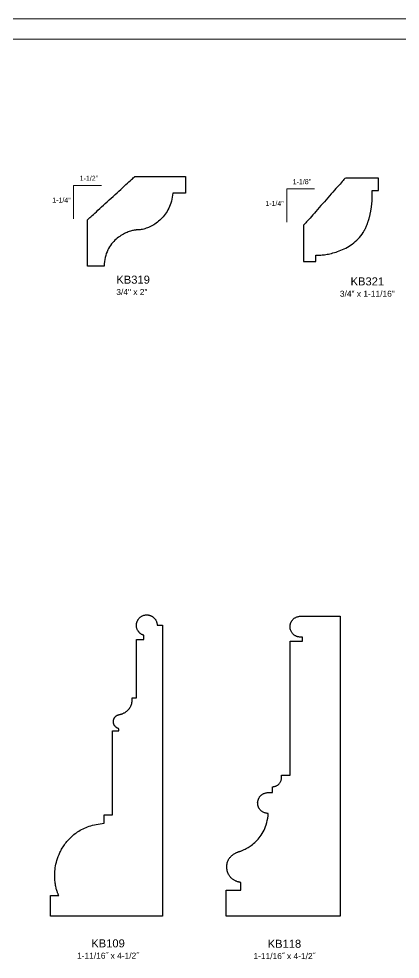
# Model space of a CAD drawing. Extents: x -7.6 to 42.7, y -9.8 to 27.2.
# Drawn here: x 11.98 to 17.7, y 13.13 to 27.23 of the extents above; entities that cross this region are included whole.
import ezdxf

# ---------------------------------------------------------------- set-up
doc = ezdxf.new("R2010")
doc.units = 0
doc.header["$MEASUREMENT"] = 0
doc.layers.add('DO NOT PLOT', color=2, linetype='Continuous', plot=False)

# ---------------------------------------------------------------- blocks, each defined once
blk = doc.blocks.new('KB319')
at = {"flags": 128}
blk.add_lwpolyline([(1.05, -0.03), (1.032, -0.043), (1.013, -0.056), (0.995, -0.068), (0.976, -0.079), (0.957, -0.089), (0.938, -0.098), (0.919, -0.106), (0.9, -0.114), (0.881, -0.12), (0.863, -0.126), (0.845, -0.131), (0.827, -0.136), (0.809, -0.139), (0.791, -0.142), (0.775, -0.144), (0.758, -0.145), (0.742, -0.145), (0.734, -0.145), (0.725, -0.146), (0.714, -0.148), (0.702, -0.15), (0.689, -0.152), (0.675, -0.155), (0.661, -0.159), (0.645, -0.164), (0.629, -0.169), (0.612, -0.175), (0.595, -0.182), (0.577, -0.19), (0.559, -0.198), (0.541, -0.208), (0.522, -0.218), (0.504, -0.229), (0.485, -0.241), (0.467, -0.255), (0.448, -0.269), (0.43, -0.284), (0.413, -0.3), (0.396, -0.317), (0.379, -0.336), (0.363, -0.355), (0.347, -0.376), (0.333, -0.398), (0.319, -0.421), (0.306, -0.445), (0.295, -0.471), (0.284, -0.498), (0.275, -0.526), (0.267, -0.556), (0.26, -0.587), (0.255, -0.619), (0.252, -0.653), (0.25, -0.688), (0.249, -0.688), (0.248, -0.688), (0.245, -0.688), (0.241, -0.688), (0.237, -0.688), (0.231, -0.688), (0.225, -0.688), (0.218, -0.688), (0.211, -0.688), (0.203, -0.688), (0.194, -0.688), (0.185, -0.688), (0.176, -0.688), (0.166, -0.688), (0.156, -0.688), (0.146, -0.688), (0.135, -0.688), (0.125, -0.688), (0.115, -0.688), (0.104, -0.688), (0.094, -0.688), (0.084, -0.688), (0.074, -0.688), (0.065, -0.688), (0.056, -0.688), (0.047, -0.688), (0.039, -0.688), (0.032, -0.688), (0.025, -0.688), (0.019, -0.688), (0.013, -0.688), (0.009, -0.688), (0.005, -0.688), (0.002, -0.688), (0.001, -0.688), (0, -0.688), (0, -0.686), (0, -0.682), (0, -0.674), (0, -0.664), (0, -0.652), (0, -0.637), (0, -0.619), (0, -0.6), (0, -0.58), (0, -0.557), (0, -0.533), (0, -0.508), (0, -0.482), (0, -0.455), (0, -0.427), (0, -0.398), (0, -0.37), (0, -0.341), (0, -0.312), (0, -0.283), (0, -0.255), (0, -0.227), (0, -0.2), (0, -0.174), (0, -0.149), (0, -0.125), (0, -0.102), (0, -0.081), (0, -0.062), (0, -0.045), (0, -0.03), (0, -0.018), (0, -0.007), (0, 0), (0, 0.005), (0, 0.006), (0.002, 0.008), (0.006, 0.012), (0.014, 0.019), (0.024, 0.029), (0.037, 0.04), (0.053, 0.054), (0.07, 0.071), (0.09, 0.088), (0.111, 0.108), (0.135, 0.129), (0.159, 0.152), (0.185, 0.175), (0.212, 0.2), (0.24, 0.225), (0.268, 0.251), (0.298, 0.278), (0.327, 0.305), (0.357, 0.332), (0.386, 0.359), (0.416, 0.386), (0.445, 0.413), (0.474, 0.439), (0.502, 0.464), (0.529, 0.489), (0.554, 0.512), (0.579, 0.535), (0.602, 0.556), (0.624, 0.576), (0.643, 0.593), (0.661, 0.61), (0.676, 0.624), (0.689, 0.635), (0.7, 0.645), (0.707, 0.652), (0.712, 0.656), (0.714, 0.658), (0.715, 0.658), (0.72, 0.658), (0.729, 0.658), (0.74, 0.658), (0.753, 0.658), (0.77, 0.658), (0.789, 0.658), (0.809, 0.658), (0.832, 0.658), (0.857, 0.658), (0.883, 0.658), (0.911, 0.658), (0.939, 0.658), (0.969, 0.658), (1, 0.658), (1.031, 0.658), (1.062, 0.658), (1.094, 0.658), (1.125, 0.658), (1.157, 0.658), (1.188, 0.658), (1.218, 0.658), (1.248, 0.658), (1.277, 0.658), (1.304, 0.658), (1.33, 0.658), (1.355, 0.658), (1.378, 0.658), (1.399, 0.658), (1.417, 0.658), (1.434, 0.658), (1.448, 0.658), (1.459, 0.658), (1.467, 0.658), (1.472, 0.658), (1.474, 0.658), (1.474, 0.657), (1.474, 0.656), (1.474, 0.653), (1.474, 0.649), (1.474, 0.645), (1.474, 0.639), (1.474, 0.633), (1.474, 0.626), (1.474, 0.619), (1.474, 0.611), (1.474, 0.602), (1.474, 0.593), (1.474, 0.584), (1.474, 0.574), (1.474, 0.564), (1.474, 0.553), (1.474, 0.543), (1.474, 0.533), (1.474, 0.522), (1.474, 0.512), (1.474, 0.502), (1.474, 0.492), (1.474, 0.482), (1.474, 0.473), (1.474, 0.463), (1.474, 0.455), (1.474, 0.447), (1.474, 0.439), (1.474, 0.432), (1.474, 0.426), (1.474, 0.421), (1.474, 0.416), (1.474, 0.413), (1.474, 0.41), (1.474, 0.408), (1.474, 0.408), (1.473, 0.408), (1.472, 0.408), (1.47, 0.408), (1.467, 0.408), (1.464, 0.408), (1.46, 0.408), (1.455, 0.408), (1.45, 0.408), (1.444, 0.408), (1.438, 0.408), (1.431, 0.408), (1.424, 0.408), (1.417, 0.408), (1.409, 0.408), (1.402, 0.408), (1.394, 0.408), (1.386, 0.408), (1.378, 0.408), (1.37, 0.408), (1.362, 0.408), (1.354, 0.408), (1.347, 0.408), (1.339, 0.408), (1.332, 0.408), (1.325, 0.408), (1.318, 0.408), (1.312, 0.408), (1.307, 0.408), (1.301, 0.408), (1.297, 0.408), (1.292, 0.408), (1.289, 0.408), (1.286, 0.408), (1.284, 0.408), (1.283, 0.408), (1.282, 0.408), (1.278, 0.376), (1.273, 0.345), (1.267, 0.315), (1.26, 0.286), (1.251, 0.258), (1.242, 0.231), (1.231, 0.205), (1.22, 0.18), (1.208, 0.157), (1.195, 0.134), (1.181, 0.112), (1.167, 0.091), (1.151, 0.071), (1.136, 0.052), (1.119, 0.034), (1.103, 0.016), (1.085, 0), (1.068, -0.015)], close=True, dxfattribs=at)
blk = doc.blocks.new('KB321')
at = {"flags": 128}
blk.add_lwpolyline([(0.627, 0.712), (0.626, 0.71), (0.621, 0.706), (0.615, 0.698), (0.606, 0.688), (0.594, 0.675), (0.581, 0.659), (0.565, 0.642), (0.548, 0.622), (0.529, 0.601), (0.509, 0.578), (0.487, 0.553), (0.465, 0.528), (0.441, 0.501), (0.416, 0.473), (0.391, 0.445), (0.366, 0.416), (0.34, 0.386), (0.314, 0.357), (0.287, 0.327), (0.262, 0.298), (0.236, 0.269), (0.211, 0.24), (0.186, 0.212), (0.163, 0.185), (0.14, 0.16), (0.118, 0.135), (0.098, 0.112), (0.079, 0.091), (0.062, 0.071), (0.046, 0.054), (0.033, 0.039), (0.022, 0.026), (0.012, 0.015), (0.006, 0.008), (0.001, 0.003), (0, 0.001), (0, 0), (0, -0.004), (0, -0.009), (0, -0.017), (0, -0.027), (0, -0.039), (0, -0.052), (0, -0.067), (0, -0.083), (0, -0.1), (0, -0.119), (0, -0.138), (0, -0.159), (0, -0.18), (0, -0.201), (0, -0.223), (0, -0.246), (0, -0.268), (0, -0.291), (0, -0.313), (0, -0.335), (0, -0.357), (0, -0.378), (0, -0.398), (0, -0.417), (0, -0.436), (0, -0.453), (0, -0.47), (0, -0.484), (0, -0.498), (0, -0.509), (0, -0.519), (0, -0.527), (0, -0.533), (0, -0.536), (0, -0.538), (0, -0.538), (0.002, -0.538), (0.004, -0.538), (0.006, -0.538), (0.01, -0.538), (0.014, -0.538), (0.019, -0.538), (0.024, -0.538), (0.029, -0.538), (0.035, -0.538), (0.042, -0.538), (0.049, -0.538), (0.056, -0.538), (0.063, -0.538), (0.071, -0.538), (0.078, -0.538), (0.086, -0.538), (0.094, -0.538), (0.102, -0.538), (0.109, -0.538), (0.117, -0.538), (0.124, -0.538), (0.132, -0.538), (0.139, -0.538), (0.146, -0.538), (0.152, -0.538), (0.158, -0.538), (0.164, -0.538), (0.169, -0.538), (0.174, -0.538), (0.178, -0.538), (0.181, -0.538), (0.184, -0.538), (0.186, -0.538), (0.187, -0.538), (0.187, -0.538), (0.187, -0.537), (0.187, -0.537), (0.187, -0.536), (0.187, -0.534), (0.187, -0.533), (0.187, -0.531), (0.187, -0.528), (0.187, -0.526), (0.187, -0.523), (0.187, -0.52), (0.187, -0.517), (0.187, -0.513), (0.187, -0.51), (0.187, -0.506), (0.187, -0.502), (0.187, -0.499), (0.187, -0.495), (0.187, -0.491), (0.187, -0.487), (0.187, -0.483), (0.187, -0.479), (0.187, -0.475), (0.187, -0.472), (0.187, -0.468), (0.187, -0.465), (0.187, -0.462), (0.187, -0.459), (0.187, -0.456), (0.187, -0.453), (0.187, -0.451), (0.187, -0.449), (0.187, -0.447), (0.187, -0.446), (0.187, -0.445), (0.187, -0.444), (0.187, -0.444), (0.193, -0.445), (0.201, -0.445), (0.211, -0.445), (0.221, -0.445), (0.234, -0.445), (0.247, -0.444), (0.262, -0.443), (0.278, -0.442), (0.296, -0.44), (0.314, -0.438), (0.333, -0.435), (0.353, -0.431), (0.374, -0.428), (0.396, -0.423), (0.418, -0.418), (0.441, -0.412), (0.464, -0.406), (0.488, -0.399), (0.512, -0.391), (0.537, -0.382), (0.561, -0.372), (0.586, -0.362), (0.61, -0.35), (0.635, -0.338), (0.659, -0.325), (0.684, -0.31), (0.707, -0.295), (0.731, -0.278), (0.754, -0.261), (0.777, -0.242), (0.798, -0.222), (0.82, -0.201), (0.84, -0.179), (0.859, -0.155), (0.878, -0.13), (0.896, -0.104), (0.899, -0.098), (0.902, -0.093), (0.906, -0.087), (0.909, -0.081), (0.912, -0.076), (0.915, -0.07), (0.919, -0.064), (0.922, -0.058), (0.925, -0.052), (0.928, -0.046), (0.931, -0.04), (0.933, -0.034), (0.936, -0.028), (0.939, -0.022), (0.942, -0.015), (0.945, -0.009), (0.947, -0.003), (0.95, 0.004), (0.952, 0.011), (0.955, 0.017), (0.958, 0.024), (0.96, 0.031), (0.962, 0.037), (0.965, 0.044), (0.967, 0.051), (0.97, 0.058), (0.972, 0.065), (0.974, 0.073), (0.976, 0.08), (0.978, 0.087), (0.981, 0.094), (0.983, 0.102), (0.985, 0.109), (0.987, 0.117), (0.989, 0.124), (0.991, 0.132), (0.993, 0.141), (0.995, 0.151), (0.998, 0.16), (1, 0.169), (1.002, 0.179), (1.004, 0.188), (1.006, 0.198), (1.008, 0.208), (1.01, 0.218), (1.012, 0.228), (1.013, 0.238), (1.015, 0.248), (1.017, 0.259), (1.018, 0.269), (1.02, 0.28), (1.021, 0.29), (1.022, 0.301), (1.024, 0.312), (1.025, 0.323), (1.026, 0.334), (1.027, 0.345), (1.028, 0.356), (1.029, 0.367), (1.029, 0.379), (1.03, 0.39), (1.03, 0.402), (1.031, 0.414), (1.031, 0.426), (1.032, 0.438), (1.032, 0.45), (1.032, 0.462), (1.032, 0.474), (1.032, 0.487), (1.032, 0.499), (1.031, 0.512), (1.031, 0.525), (1.031, 0.525), (1.032, 0.525), (1.033, 0.525), (1.034, 0.525), (1.036, 0.525), (1.038, 0.525), (1.04, 0.525), (1.043, 0.525), (1.046, 0.525), (1.049, 0.525), (1.052, 0.525), (1.055, 0.525), (1.059, 0.525), (1.062, 0.525), (1.066, 0.525), (1.07, 0.525), (1.074, 0.524), (1.078, 0.524), (1.082, 0.524), (1.086, 0.524), (1.089, 0.524), (1.093, 0.524), (1.097, 0.524), (1.1, 0.524), (1.104, 0.524), (1.107, 0.524), (1.11, 0.524), (1.113, 0.524), (1.115, 0.524), (1.118, 0.524), (1.12, 0.524), (1.121, 0.524), (1.123, 0.524), (1.124, 0.524), (1.124, 0.524), (1.125, 0.524), (1.125, 0.525), (1.125, 0.526), (1.125, 0.528), (1.125, 0.531), (1.125, 0.534), (1.125, 0.538), (1.125, 0.543), (1.125, 0.548), (1.125, 0.554), (1.125, 0.56), (1.125, 0.566), (1.125, 0.573), (1.125, 0.58), (1.125, 0.587), (1.125, 0.595), (1.125, 0.603), (1.125, 0.61), (1.125, 0.618), (1.125, 0.626), (1.125, 0.634), (1.125, 0.641), (1.125, 0.649), (1.125, 0.656), (1.125, 0.663), (1.125, 0.67), (1.125, 0.677), (1.125, 0.683), (1.125, 0.688), (1.125, 0.693), (1.125, 0.698), (1.125, 0.702), (1.125, 0.705), (1.125, 0.708), (1.125, 0.71), (1.125, 0.711), (1.125, 0.712), (1.123, 0.712), (1.12, 0.712), (1.115, 0.712), (1.108, 0.712), (1.098, 0.712), (1.088, 0.712), (1.075, 0.712), (1.062, 0.712), (1.047, 0.712), (1.031, 0.712), (1.014, 0.712), (0.996, 0.712), (0.977, 0.712), (0.957, 0.712), (0.937, 0.712), (0.917, 0.712), (0.897, 0.712), (0.876, 0.712), (0.855, 0.712), (0.835, 0.712), (0.814, 0.712), (0.794, 0.712), (0.775, 0.712), (0.756, 0.712), (0.738, 0.712), (0.721, 0.712), (0.705, 0.712), (0.69, 0.712), (0.676, 0.712), (0.664, 0.712), (0.653, 0.712), (0.644, 0.712), (0.637, 0.712), (0.632, 0.712), (0.628, 0.712)], dxfattribs=at)
blk = doc.blocks.new('KB109')
at = {"flags": 128}
blk.add_lwpolyline([(-1.681, 0), (-1.681, 0.001), (-1.681, 0.003), (-1.681, 0.006), (-1.681, 0.011), (-1.681, 0.016), (-1.681, 0.023), (-1.681, 0.031), (-1.681, 0.039), (-1.681, 0.049), (-1.681, 0.059), (-1.681, 0.07), (-1.681, 0.081), (-1.681, 0.093), (-1.681, 0.105), (-1.681, 0.118), (-1.681, 0.13), (-1.681, 0.143), (-1.681, 0.156), (-1.681, 0.169), (-1.681, 0.182), (-1.681, 0.195), (-1.681, 0.207), (-1.681, 0.22), (-1.681, 0.231), (-1.681, 0.243), (-1.681, 0.254), (-1.681, 0.264), (-1.681, 0.273), (-1.681, 0.282), (-1.681, 0.289), (-1.681, 0.296), (-1.681, 0.302), (-1.681, 0.306), (-1.681, 0.31), (-1.681, 0.312), (-1.681, 0.312), (-1.68, 0.312), (-1.68, 0.312), (-1.678, 0.312), (-1.676, 0.312), (-1.674, 0.312), (-1.671, 0.312), (-1.668, 0.312), (-1.665, 0.312), (-1.661, 0.312), (-1.657, 0.312), (-1.653, 0.312), (-1.648, 0.312), (-1.644, 0.312), (-1.639, 0.312), (-1.634, 0.312), (-1.629, 0.312), (-1.623, 0.312), (-1.618, 0.312), (-1.613, 0.312), (-1.608, 0.312), (-1.603, 0.312), (-1.598, 0.312), (-1.593, 0.312), (-1.588, 0.312), (-1.584, 0.312), (-1.579, 0.312), (-1.575, 0.312), (-1.571, 0.312), (-1.568, 0.312), (-1.565, 0.312), (-1.562, 0.312), (-1.56, 0.312), (-1.558, 0.312), (-1.557, 0.312), (-1.556, 0.312), (-1.556, 0.312), (-1.556, 0.313), (-1.557, 0.315), (-1.558, 0.318), (-1.561, 0.323), (-1.563, 0.328), (-1.566, 0.335), (-1.569, 0.343), (-1.572, 0.352), (-1.576, 0.362), (-1.58, 0.373), (-1.584, 0.385), (-1.588, 0.399), (-1.592, 0.413), (-1.596, 0.428), (-1.599, 0.444), (-1.603, 0.461), (-1.606, 0.479), (-1.609, 0.498), (-1.611, 0.518), (-1.613, 0.538), (-1.615, 0.559), (-1.616, 0.581), (-1.616, 0.604), (-1.616, 0.627), (-1.615, 0.652), (-1.613, 0.676), (-1.611, 0.702), (-1.607, 0.728), (-1.602, 0.754), (-1.597, 0.782), (-1.59, 0.809), (-1.582, 0.838), (-1.573, 0.866), (-1.563, 0.895), (-1.551, 0.925), (-1.538, 0.955), (-1.53, 0.972), (-1.521, 0.989), (-1.512, 1.006), (-1.502, 1.023), (-1.491, 1.04), (-1.481, 1.057), (-1.469, 1.073), (-1.458, 1.09), (-1.445, 1.106), (-1.433, 1.122), (-1.419, 1.138), (-1.405, 1.153), (-1.391, 1.168), (-1.376, 1.183), (-1.36, 1.198), (-1.344, 1.212), (-1.327, 1.226), (-1.309, 1.24), (-1.291, 1.253), (-1.273, 1.266), (-1.253, 1.278), (-1.233, 1.29), (-1.212, 1.301), (-1.191, 1.312), (-1.169, 1.323), (-1.146, 1.332), (-1.122, 1.342), (-1.098, 1.35), (-1.073, 1.358), (-1.047, 1.365), (-1.02, 1.372), (-0.993, 1.378), (-0.965, 1.383), (-0.935, 1.388), (-0.906, 1.391), (-0.875, 1.394), (-0.875, 1.395), (-0.875, 1.396), (-0.875, 1.397), (-0.875, 1.399), (-0.875, 1.401), (-0.875, 1.404), (-0.875, 1.407), (-0.875, 1.41), (-0.875, 1.414), (-0.875, 1.418), (-0.875, 1.422), (-0.875, 1.427), (-0.875, 1.432), (-0.875, 1.436), (-0.875, 1.441), (-0.875, 1.447), (-0.875, 1.452), (-0.875, 1.457), (-0.875, 1.462), (-0.875, 1.467), (-0.875, 1.472), (-0.875, 1.477), (-0.875, 1.482), (-0.875, 1.487), (-0.875, 1.492), (-0.875, 1.496), (-0.875, 1.5), (-0.875, 1.504), (-0.875, 1.507), (-0.875, 1.51), (-0.875, 1.513), (-0.875, 1.515), (-0.875, 1.517), (-0.875, 1.518), (-0.875, 1.519), (-0.875, 1.519), (-0.875, 1.519), (-0.874, 1.519), (-0.873, 1.519), (-0.871, 1.519), (-0.868, 1.519), (-0.866, 1.519), (-0.863, 1.519), (-0.859, 1.519), (-0.855, 1.519), (-0.851, 1.519), (-0.847, 1.519), (-0.843, 1.519), (-0.838, 1.519), (-0.833, 1.519), (-0.828, 1.519), (-0.823, 1.519), (-0.818, 1.519), (-0.812, 1.519), (-0.807, 1.519), (-0.802, 1.519), (-0.797, 1.519), (-0.792, 1.519), (-0.787, 1.519), (-0.782, 1.519), (-0.778, 1.519), (-0.774, 1.519), (-0.769, 1.519), (-0.766, 1.519), (-0.762, 1.519), (-0.759, 1.519), (-0.757, 1.519), (-0.754, 1.519), (-0.752, 1.519), (-0.751, 1.519), (-0.75, 1.519), (-0.75, 1.519), (-0.75, 1.522), (-0.75, 1.531), (-0.75, 1.544), (-0.75, 1.563), (-0.75, 1.586), (-0.75, 1.613), (-0.75, 1.644), (-0.75, 1.679), (-0.75, 1.717), (-0.75, 1.757), (-0.75, 1.801), (-0.75, 1.846), (-0.75, 1.894), (-0.75, 1.943), (-0.75, 1.994), (-0.75, 2.045), (-0.75, 2.098), (-0.75, 2.15), (-0.75, 2.203), (-0.75, 2.255), (-0.75, 2.306), (-0.75, 2.357), (-0.75, 2.406), (-0.75, 2.454), (-0.75, 2.499), (-0.75, 2.543), (-0.75, 2.584), (-0.75, 2.621), (-0.75, 2.656), (-0.75, 2.687), (-0.75, 2.714), (-0.75, 2.737), (-0.75, 2.756), (-0.75, 2.769), (-0.75, 2.778), (-0.75, 2.781), (-0.75, 2.781), (-0.749, 2.781), (-0.748, 2.781), (-0.747, 2.781), (-0.745, 2.781), (-0.743, 2.781), (-0.741, 2.781), (-0.738, 2.781), (-0.735, 2.781), (-0.732, 2.781), (-0.729, 2.781), (-0.726, 2.781), (-0.722, 2.781), (-0.718, 2.781), (-0.715, 2.781), (-0.711, 2.781), (-0.707, 2.781), (-0.703, 2.781), (-0.699, 2.781), (-0.695, 2.781), (-0.691, 2.781), (-0.688, 2.781), (-0.684, 2.781), (-0.681, 2.781), (-0.677, 2.781), (-0.674, 2.781), (-0.671, 2.781), (-0.668, 2.781), (-0.665, 2.781), (-0.663, 2.781), (-0.661, 2.781), (-0.659, 2.781), (-0.658, 2.781), (-0.657, 2.781), (-0.656, 2.781), (-0.656, 2.781), (-0.656, 2.781), (-0.656, 2.781), (-0.656, 2.781), (-0.656, 2.782), (-0.656, 2.782), (-0.656, 2.783), (-0.656, 2.784), (-0.656, 2.785), (-0.656, 2.785), (-0.656, 2.786), (-0.656, 2.788), (-0.656, 2.789), (-0.656, 2.79), (-0.656, 2.791), (-0.656, 2.792), (-0.656, 2.794), (-0.656, 2.795), (-0.656, 2.796), (-0.656, 2.797), (-0.656, 2.799), (-0.656, 2.8), (-0.656, 2.801), (-0.656, 2.803), (-0.656, 2.804), (-0.656, 2.805), (-0.656, 2.806), (-0.656, 2.807), (-0.656, 2.808), (-0.656, 2.809), (-0.656, 2.81), (-0.656, 2.81), (-0.656, 2.811), (-0.656, 2.811), (-0.656, 2.812), (-0.656, 2.812), (-0.656, 2.812), (-0.656, 2.812), (-0.657, 2.812), (-0.658, 2.812), (-0.659, 2.813), (-0.66, 2.813), (-0.662, 2.814), (-0.664, 2.815), (-0.666, 2.815), (-0.668, 2.816), (-0.671, 2.818), (-0.674, 2.819), (-0.677, 2.82), (-0.68, 2.822), (-0.683, 2.824), (-0.686, 2.826), (-0.689, 2.828), (-0.692, 2.83), (-0.695, 2.833), (-0.699, 2.836), (-0.702, 2.839), (-0.705, 2.842), (-0.708, 2.845), (-0.711, 2.849), (-0.714, 2.853), (-0.717, 2.857), (-0.72, 2.861), (-0.722, 2.866), (-0.725, 2.871), (-0.727, 2.876), (-0.729, 2.881), (-0.731, 2.887), (-0.732, 2.892), (-0.733, 2.899), (-0.734, 2.905), (-0.734, 2.912), (-0.735, 2.919), (-0.734, 2.926), (-0.734, 2.932), (-0.733, 2.939), (-0.732, 2.945), (-0.731, 2.951), (-0.729, 2.956), (-0.727, 2.961), (-0.725, 2.966), (-0.722, 2.971), (-0.72, 2.976), (-0.717, 2.98), (-0.714, 2.984), (-0.711, 2.987), (-0.708, 2.991), (-0.705, 2.994), (-0.702, 2.997), (-0.699, 3), (-0.695, 3.003), (-0.692, 3.005), (-0.689, 3.007), (-0.686, 3.009), (-0.683, 3.011), (-0.68, 3.013), (-0.677, 3.014), (-0.674, 3.016), (-0.671, 3.017), (-0.668, 3.018), (-0.666, 3.019), (-0.664, 3.02), (-0.662, 3.02), (-0.66, 3.021), (-0.659, 3.021), (-0.658, 3.022), (-0.657, 3.022), (-0.656, 3.022), (-0.656, 3.022), (-0.656, 3.022), (-0.654, 3.022), (-0.652, 3.023), (-0.649, 3.023), (-0.645, 3.024), (-0.64, 3.025), (-0.635, 3.026), (-0.629, 3.028), (-0.623, 3.03), (-0.616, 3.032), (-0.609, 3.034), (-0.601, 3.037), (-0.593, 3.04), (-0.585, 3.044), (-0.577, 3.048), (-0.568, 3.052), (-0.559, 3.057), (-0.551, 3.063), (-0.542, 3.069), (-0.533, 3.076), (-0.525, 3.083), (-0.517, 3.09), (-0.509, 3.099), (-0.501, 3.108), (-0.494, 3.117), (-0.487, 3.128), (-0.48, 3.139), (-0.475, 3.15), (-0.469, 3.163), (-0.465, 3.176), (-0.461, 3.19), (-0.458, 3.205), (-0.455, 3.221), (-0.454, 3.238), (-0.453, 3.255), (-0.454, 3.273), (-0.453, 3.273), (-0.453, 3.273), (-0.452, 3.273), (-0.451, 3.273), (-0.45, 3.273), (-0.449, 3.273), (-0.447, 3.273), (-0.446, 3.273), (-0.444, 3.273), (-0.442, 3.273), (-0.44, 3.273), (-0.437, 3.273), (-0.435, 3.273), (-0.433, 3.273), (-0.43, 3.273), (-0.428, 3.273), (-0.425, 3.273), (-0.422, 3.273), (-0.42, 3.273), (-0.417, 3.273), (-0.415, 3.273), (-0.412, 3.273), (-0.41, 3.273), (-0.407, 3.273), (-0.405, 3.273), (-0.403, 3.273), (-0.401, 3.273), (-0.399, 3.273), (-0.397, 3.273), (-0.396, 3.273), (-0.394, 3.273), (-0.393, 3.273), (-0.392, 3.273), (-0.392, 3.273), (-0.391, 3.273), (-0.391, 3.273), (-0.391, 3.275), (-0.391, 3.281), (-0.391, 3.291), (-0.391, 3.303), (-0.391, 3.319), (-0.391, 3.338), (-0.391, 3.36), (-0.391, 3.384), (-0.391, 3.41), (-0.391, 3.438), (-0.391, 3.469), (-0.391, 3.5), (-0.391, 3.533), (-0.391, 3.567), (-0.391, 3.603), (-0.391, 3.638), (-0.391, 3.674), (-0.391, 3.711), (-0.391, 3.747), (-0.391, 3.784), (-0.391, 3.819), (-0.391, 3.854), (-0.391, 3.889), (-0.391, 3.922), (-0.391, 3.953), (-0.391, 3.983), (-0.391, 4.012), (-0.391, 4.038), (-0.391, 4.062), (-0.391, 4.084), (-0.391, 4.102), (-0.391, 4.118), (-0.391, 4.131), (-0.391, 4.141), (-0.391, 4.146), (-0.391, 4.148), (-0.391, 4.148), (-0.39, 4.148), (-0.389, 4.148), (-0.387, 4.148), (-0.385, 4.148), (-0.383, 4.148), (-0.38, 4.148), (-0.377, 4.148), (-0.373, 4.148), (-0.37, 4.148), (-0.366, 4.148), (-0.362, 4.148), (-0.358, 4.148), (-0.353, 4.148), (-0.349, 4.148), (-0.344, 4.148), (-0.339, 4.148), (-0.335, 4.148), (-0.33, 4.148), (-0.325, 4.148), (-0.321, 4.148), (-0.316, 4.148), (-0.312, 4.148), (-0.308, 4.148), (-0.303, 4.148), (-0.3, 4.148), (-0.296, 4.148), (-0.293, 4.148), (-0.289, 4.148), (-0.287, 4.148), (-0.284, 4.148), (-0.282, 4.148), (-0.281, 4.148), (-0.279, 4.148), (-0.279, 4.148), (-0.278, 4.148), (-0.278, 4.149), (-0.278, 4.149), (-0.278, 4.15), (-0.278, 4.151), (-0.278, 4.152), (-0.278, 4.153), (-0.278, 4.155), (-0.278, 4.157), (-0.278, 4.158), (-0.278, 4.161), (-0.278, 4.163), (-0.278, 4.165), (-0.278, 4.168), (-0.278, 4.17), (-0.278, 4.173), (-0.278, 4.175), (-0.278, 4.178), (-0.278, 4.181), (-0.278, 4.183), (-0.278, 4.186), (-0.278, 4.189), (-0.278, 4.191), (-0.278, 4.194), (-0.278, 4.196), (-0.278, 4.198), (-0.278, 4.201), (-0.278, 4.203), (-0.278, 4.205), (-0.278, 4.206), (-0.278, 4.208), (-0.278, 4.209), (-0.278, 4.211), (-0.278, 4.212), (-0.278, 4.212), (-0.278, 4.213), (-0.278, 4.213), (-0.278, 4.213), (-0.279, 4.213), (-0.28, 4.213), (-0.281, 4.214), (-0.283, 4.214), (-0.285, 4.215), (-0.287, 4.215), (-0.29, 4.216), (-0.293, 4.217), (-0.296, 4.218), (-0.299, 4.22), (-0.302, 4.221), (-0.306, 4.223), (-0.31, 4.225), (-0.313, 4.227), (-0.317, 4.229), (-0.321, 4.232), (-0.326, 4.235), (-0.33, 4.238), (-0.334, 4.241), (-0.338, 4.245), (-0.342, 4.249), (-0.347, 4.253), (-0.351, 4.258), (-0.355, 4.263), (-0.359, 4.268), (-0.363, 4.274), (-0.366, 4.279), (-0.37, 4.286), (-0.373, 4.292), (-0.377, 4.299), (-0.38, 4.307), (-0.382, 4.314), (-0.385, 4.322), (-0.387, 4.331), (-0.389, 4.34), (-0.39, 4.346), (-0.391, 4.353), (-0.391, 4.359), (-0.391, 4.366), (-0.391, 4.373), (-0.39, 4.38), (-0.389, 4.387), (-0.387, 4.394), (-0.386, 4.401), (-0.383, 4.408), (-0.381, 4.415), (-0.378, 4.423), (-0.375, 4.429), (-0.371, 4.436), (-0.368, 4.443), (-0.363, 4.45), (-0.359, 4.456), (-0.354, 4.463), (-0.349, 4.469), (-0.344, 4.474), (-0.338, 4.48), (-0.332, 4.485), (-0.325, 4.49), (-0.319, 4.495), (-0.311, 4.499), (-0.304, 4.503), (-0.297, 4.507), (-0.289, 4.51), (-0.28, 4.513), (-0.272, 4.515), (-0.263, 4.517), (-0.254, 4.518), (-0.244, 4.519), (-0.235, 4.519), (-0.224, 4.519), (-0.214, 4.518), (-0.213, 4.518), (-0.211, 4.517), (-0.208, 4.517), (-0.206, 4.517), (-0.203, 4.516), (-0.199, 4.515), (-0.196, 4.514), (-0.192, 4.513), (-0.187, 4.512), (-0.183, 4.51), (-0.179, 4.509), (-0.174, 4.507), (-0.169, 4.504), (-0.164, 4.502), (-0.159, 4.499), (-0.154, 4.496), (-0.149, 4.493), (-0.143, 4.49), (-0.138, 4.486), (-0.133, 4.482), (-0.128, 4.477), (-0.123, 4.472), (-0.118, 4.467), (-0.114, 4.462), (-0.109, 4.456), (-0.105, 4.449), (-0.101, 4.443), (-0.097, 4.436), (-0.093, 4.428), (-0.09, 4.42), (-0.087, 4.412), (-0.085, 4.403), (-0.083, 4.394), (-0.081, 4.384), (-0.079, 4.374), (-0.079, 4.363), (-0.078, 4.363), (-0.078, 4.363), (-0.077, 4.363), (-0.076, 4.363), (-0.074, 4.363), (-0.073, 4.363), (-0.071, 4.363), (-0.069, 4.363), (-0.066, 4.363), (-0.064, 4.363), (-0.061, 4.363), (-0.058, 4.363), (-0.055, 4.363), (-0.052, 4.363), (-0.049, 4.363), (-0.046, 4.363), (-0.043, 4.363), (-0.039, 4.363), (-0.036, 4.363), (-0.033, 4.363), (-0.03, 4.363), (-0.026, 4.363), (-0.023, 4.363), (-0.02, 4.363), (-0.018, 4.363), (-0.015, 4.363), (-0.012, 4.363), (-0.01, 4.363), (-0.008, 4.363), (-0.006, 4.363), (-0.004, 4.363), (-0.003, 4.363), (-0.002, 4.363), (-0.001, 4.363), (0, 4.363), (0, 4.363), (0, 4.353), (0, 4.324), (0, 4.277), (0, 4.213), (0, 4.134), (0, 4.04), (0, 3.932), (0, 3.812), (0, 3.681), (0, 3.54), (0, 3.39), (0, 3.232), (0, 3.067), (0, 2.897), (0, 2.722), (0, 2.544), (0, 2.363), (0, 2.181), (0, 2), (0, 1.819), (0, 1.641), (0, 1.466), (0, 1.296), (0, 1.131), (0, 0.973), (0, 0.823), (0, 0.682), (0, 0.551), (0, 0.431), (0, 0.323), (0, 0.229), (0, 0.15), (0, 0.086), (0, 0.039), (0, 0.01), (0, 0), (-0.004, 0), (-0.015, 0), (-0.033, 0), (-0.058, 0), (-0.088, 0), (-0.124, 0), (-0.166, 0), (-0.212, 0), (-0.263, 0), (-0.317, 0), (-0.375, 0), (-0.436, 0), (-0.499, 0), (-0.565, 0), (-0.632, 0), (-0.701, 0), (-0.77, 0), (-0.84, 0), (-0.91, 0), (-0.98, 0), (-1.048, 0), (-1.116, 0), (-1.181, 0), (-1.245, 0), (-1.306, 0), (-1.364, 0), (-1.418, 0), (-1.469, 0), (-1.515, 0), (-1.556, 0), (-1.592, 0), (-1.623, 0), (-1.648, 0), (-1.666, 0), (-1.677, 0)], dxfattribs=at)
blk = doc.blocks.new('KB118')
at = {"flags": 128}
blk.add_lwpolyline([(0, 2.807), (0, 2.623), (0, 2.437), (0, 2.25), (0, 2.063), (0, 1.876), (0, 1.693), (0, 1.512), (0, 1.337), (0, 1.167), (0, 1.004), (0, 0.849), (0, 0.703), (0, 0.568), (0, 0.444), (0, 0.333), (0, 0.236), (0, 0.154), (0, 0.089), (0, 0.04), (0, 0), (-0.004, 0), (-0.015, 0), (-0.034, 0), (-0.059, 0), (-0.09, 0), (-0.126, 0), (-0.169, 0), (-0.215, 0), (-0.267, 0), (-0.322, 0), (-0.381, 0), (-0.443, 0), (-0.507, 0), (-0.574, 0), (-0.642, 0), (-0.712, 0), (-0.783, 0), (-0.854, 0), (-0.925, 0), (-0.996, 0), (-1.065, 0), (-1.134, 0), (-1.2, 0), (-1.265, 0), (-1.327, 0), (-1.386, 0), (-1.441, 0), (-1.492, 0), (-1.539, 0), (-1.581, 0), (-1.618, 0), (-1.649, 0), (-1.674, 0), (-1.692, 0), (-1.704, 0), (-1.708, 0), (-1.708, 0.001), (-1.708, 0.003), (-1.708, 0.008), (-1.708, 0.013), (-1.708, 0.021), (-1.708, 0.029), (-1.708, 0.039), (-1.708, 0.049), (-1.708, 0.061), (-1.708, 0.074), (-1.708, 0.087), (-1.708, 0.101), (-1.708, 0.116), (-1.708, 0.131), (-1.708, 0.147), (-1.708, 0.163), (-1.708, 0.179), (-1.708, 0.195), (-1.708, 0.212), (-1.708, 0.228), (-1.708, 0.244), (-1.708, 0.259), (-1.708, 0.275), (-1.708, 0.289), (-1.708, 0.303), (-1.708, 0.317), (-1.708, 0.33), (-1.708, 0.341), (-1.708, 0.352), (-1.708, 0.362), (-1.708, 0.37), (-1.708, 0.377), (-1.708, 0.383), (-1.708, 0.387), (-1.708, 0.39), (-1.708, 0.391), (-1.707, 0.391), (-1.706, 0.391), (-1.703, 0.391), (-1.7, 0.391), (-1.696, 0.391), (-1.691, 0.391), (-1.686, 0.391), (-1.68, 0.391), (-1.673, 0.391), (-1.666, 0.391), (-1.659, 0.391), (-1.651, 0.391), (-1.642, 0.391), (-1.634, 0.391), (-1.625, 0.391), (-1.616, 0.391), (-1.607, 0.391), (-1.598, 0.391), (-1.589, 0.391), (-1.58, 0.391), (-1.571, 0.391), (-1.562, 0.391), (-1.553, 0.391), (-1.545, 0.391), (-1.537, 0.391), (-1.529, 0.391), (-1.522, 0.391), (-1.516, 0.391), (-1.51, 0.391), (-1.504, 0.391), (-1.499, 0.391), (-1.495, 0.391), (-1.492, 0.391), (-1.49, 0.391), (-1.488, 0.391), (-1.488, 0.391), (-1.488, 0.391), (-1.488, 0.392), (-1.488, 0.393), (-1.488, 0.395), (-1.488, 0.397), (-1.488, 0.399), (-1.488, 0.402), (-1.488, 0.405), (-1.488, 0.409), (-1.488, 0.413), (-1.488, 0.417), (-1.488, 0.421), (-1.488, 0.425), (-1.488, 0.43), (-1.488, 0.435), (-1.488, 0.439), (-1.488, 0.444), (-1.488, 0.449), (-1.488, 0.454), (-1.488, 0.459), (-1.488, 0.464), (-1.488, 0.468), (-1.488, 0.473), (-1.488, 0.477), (-1.488, 0.482), (-1.488, 0.486), (-1.488, 0.489), (-1.488, 0.493), (-1.488, 0.496), (-1.488, 0.499), (-1.488, 0.502), (-1.488, 0.504), (-1.488, 0.505), (-1.488, 0.507), (-1.488, 0.508), (-1.488, 0.508), (-1.488, 0.508), (-1.49, 0.508), (-1.492, 0.508), (-1.495, 0.509), (-1.498, 0.509), (-1.502, 0.51), (-1.507, 0.511), (-1.512, 0.512), (-1.518, 0.513), (-1.525, 0.515), (-1.531, 0.517), (-1.538, 0.519), (-1.546, 0.522), (-1.554, 0.525), (-1.562, 0.528), (-1.57, 0.532), (-1.578, 0.536), (-1.586, 0.541), (-1.595, 0.546), (-1.603, 0.551), (-1.612, 0.558), (-1.62, 0.564), (-1.628, 0.571), (-1.636, 0.579), (-1.644, 0.588), (-1.651, 0.597), (-1.658, 0.607), (-1.665, 0.617), (-1.671, 0.628), (-1.677, 0.64), (-1.682, 0.653), (-1.687, 0.666), (-1.691, 0.68), (-1.694, 0.695), (-1.697, 0.711), (-1.699, 0.728), (-1.7, 0.744), (-1.699, 0.76), (-1.698, 0.774), (-1.695, 0.789), (-1.692, 0.802), (-1.689, 0.815), (-1.684, 0.827), (-1.679, 0.839), (-1.673, 0.85), (-1.667, 0.861), (-1.66, 0.871), (-1.653, 0.88), (-1.645, 0.889), (-1.637, 0.897), (-1.629, 0.905), (-1.621, 0.912), (-1.613, 0.919), (-1.604, 0.926), (-1.596, 0.932), (-1.587, 0.937), (-1.579, 0.942), (-1.57, 0.947), (-1.562, 0.951), (-1.554, 0.955), (-1.547, 0.958), (-1.54, 0.961), (-1.533, 0.964), (-1.527, 0.966), (-1.521, 0.968), (-1.516, 0.97), (-1.511, 0.972), (-1.507, 0.973), (-1.504, 0.974), (-1.502, 0.974), (-1.501, 0.975), (-1.5, 0.975), (-1.499, 0.975), (-1.497, 0.976), (-1.492, 0.977), (-1.486, 0.979), (-1.479, 0.982), (-1.47, 0.986), (-1.46, 0.99), (-1.449, 0.995), (-1.437, 1.001), (-1.424, 1.007), (-1.41, 1.015), (-1.396, 1.023), (-1.38, 1.032), (-1.364, 1.042), (-1.348, 1.053), (-1.331, 1.064), (-1.314, 1.077), (-1.297, 1.091), (-1.28, 1.106), (-1.263, 1.122), (-1.246, 1.139), (-1.229, 1.157), (-1.213, 1.176), (-1.197, 1.197), (-1.182, 1.218), (-1.167, 1.241), (-1.153, 1.265), (-1.14, 1.291), (-1.128, 1.317), (-1.117, 1.345), (-1.107, 1.374), (-1.098, 1.405), (-1.091, 1.437), (-1.085, 1.471), (-1.08, 1.506), (-1.078, 1.542), (-1.091, 1.543), (-1.103, 1.545), (-1.114, 1.548), (-1.125, 1.55), (-1.135, 1.554), (-1.145, 1.557), (-1.154, 1.561), (-1.162, 1.565), (-1.17, 1.57), (-1.177, 1.575), (-1.184, 1.58), (-1.19, 1.586), (-1.195, 1.591), (-1.2, 1.597), (-1.205, 1.603), (-1.209, 1.609), (-1.213, 1.615), (-1.217, 1.621), (-1.22, 1.627), (-1.222, 1.633), (-1.225, 1.639), (-1.227, 1.645), (-1.229, 1.651), (-1.23, 1.657), (-1.231, 1.663), (-1.232, 1.668), (-1.233, 1.673), (-1.234, 1.678), (-1.235, 1.683), (-1.235, 1.687), (-1.235, 1.691), (-1.235, 1.695), (-1.236, 1.699), (-1.236, 1.702), (-1.236, 1.704), (-1.236, 1.706), (-1.235, 1.708), (-1.235, 1.711), (-1.235, 1.714), (-1.234, 1.717), (-1.233, 1.721), (-1.233, 1.725), (-1.232, 1.729), (-1.231, 1.733), (-1.23, 1.738), (-1.228, 1.743), (-1.227, 1.747), (-1.225, 1.752), (-1.223, 1.757), (-1.221, 1.763), (-1.219, 1.768), (-1.216, 1.773), (-1.213, 1.778), (-1.21, 1.784), (-1.207, 1.789), (-1.203, 1.794), (-1.199, 1.799), (-1.195, 1.804), (-1.19, 1.809), (-1.185, 1.814), (-1.18, 1.819), (-1.174, 1.823), (-1.168, 1.828), (-1.161, 1.832), (-1.154, 1.836), (-1.147, 1.839), (-1.139, 1.843), (-1.13, 1.846), (-1.121, 1.848), (-1.112, 1.851), (-1.102, 1.853), (-1.091, 1.854), (-1.091, 1.854), (-1.091, 1.854), (-1.09, 1.854), (-1.089, 1.854), (-1.087, 1.854), (-1.086, 1.854), (-1.084, 1.854), (-1.082, 1.854), (-1.079, 1.854), (-1.077, 1.854), (-1.074, 1.854), (-1.071, 1.854), (-1.068, 1.854), (-1.065, 1.854), (-1.062, 1.854), (-1.059, 1.854), (-1.056, 1.854), (-1.052, 1.854), (-1.049, 1.854), (-1.046, 1.854), (-1.043, 1.854), (-1.04, 1.854), (-1.037, 1.854), (-1.034, 1.854), (-1.031, 1.854), (-1.028, 1.854), (-1.026, 1.854), (-1.023, 1.854), (-1.021, 1.854), (-1.019, 1.854), (-1.018, 1.854), (-1.016, 1.854), (-1.015, 1.854), (-1.014, 1.854), (-1.014, 1.854), (-1.014, 1.854), (-1.014, 1.855), (-1.014, 1.855), (-1.014, 1.856), (-1.014, 1.857), (-1.014, 1.859), (-1.014, 1.861), (-1.014, 1.863), (-1.014, 1.866), (-1.014, 1.868), (-1.014, 1.871), (-1.014, 1.874), (-1.014, 1.877), (-1.014, 1.881), (-1.014, 1.884), (-1.014, 1.887), (-1.014, 1.891), (-1.014, 1.895), (-1.014, 1.898), (-1.014, 1.902), (-1.014, 1.906), (-1.014, 1.909), (-1.014, 1.913), (-1.014, 1.916), (-1.014, 1.92), (-1.014, 1.923), (-1.014, 1.926), (-1.014, 1.929), (-1.014, 1.931), (-1.014, 1.934), (-1.014, 1.936), (-1.014, 1.938), (-1.014, 1.939), (-1.014, 1.941), (-1.014, 1.942), (-1.014, 1.942), (-1.014, 1.942), (-1.013, 1.942), (-1.012, 1.942), (-1.011, 1.942), (-1.009, 1.943), (-1.006, 1.943), (-1.003, 1.943), (-0.999, 1.944), (-0.995, 1.944), (-0.99, 1.945), (-0.986, 1.946), (-0.981, 1.947), (-0.975, 1.949), (-0.97, 1.951), (-0.964, 1.953), (-0.958, 1.955), (-0.952, 1.958), (-0.946, 1.961), (-0.94, 1.965), (-0.934, 1.968), (-0.929, 1.973), (-0.923, 1.978), (-0.917, 1.983), (-0.912, 1.988), (-0.907, 1.995), (-0.902, 2.002), (-0.897, 2.009), (-0.893, 2.017), (-0.889, 2.025), (-0.885, 2.034), (-0.883, 2.044), (-0.88, 2.055), (-0.878, 2.066), (-0.877, 2.078), (-0.876, 2.091), (-0.876, 2.104), (-0.877, 2.118), (-0.876, 2.118), (-0.876, 2.118), (-0.874, 2.118), (-0.872, 2.118), (-0.87, 2.118), (-0.867, 2.118), (-0.864, 2.118), (-0.86, 2.118), (-0.856, 2.118), (-0.852, 2.118), (-0.848, 2.118), (-0.843, 2.118), (-0.839, 2.118), (-0.834, 2.118), (-0.829, 2.118), (-0.823, 2.118), (-0.818, 2.118), (-0.813, 2.118), (-0.808, 2.118), (-0.802, 2.118), (-0.797, 2.118), (-0.792, 2.118), (-0.787, 2.118), (-0.783, 2.118), (-0.778, 2.118), (-0.774, 2.118), (-0.77, 2.118), (-0.766, 2.118), (-0.762, 2.118), (-0.759, 2.118), (-0.757, 2.118), (-0.754, 2.118), (-0.752, 2.118), (-0.751, 2.118), (-0.75, 2.118), (-0.75, 2.118), (-0.75, 2.123), (-0.75, 2.136), (-0.75, 2.158), (-0.75, 2.187), (-0.75, 2.223), (-0.75, 2.267), (-0.75, 2.316), (-0.75, 2.371), (-0.75, 2.432), (-0.75, 2.497), (-0.75, 2.566), (-0.75, 2.638), (-0.75, 2.714), (-0.75, 2.793), (-0.75, 2.873), (-0.75, 2.955), (-0.75, 3.038), (-0.75, 3.121), (-0.75, 3.205), (-0.75, 3.288), (-0.75, 3.37), (-0.75, 3.45), (-0.75, 3.529), (-0.75, 3.605), (-0.75, 3.677), (-0.75, 3.746), (-0.75, 3.811), (-0.75, 3.872), (-0.75, 3.927), (-0.75, 3.976), (-0.75, 4.019), (-0.75, 4.056), (-0.75, 4.085), (-0.75, 4.107), (-0.75, 4.12), (-0.75, 4.125), (-0.75, 4.125), (-0.748, 4.125), (-0.746, 4.125), (-0.744, 4.125), (-0.74, 4.125), (-0.736, 4.125), (-0.731, 4.125), (-0.726, 4.125), (-0.721, 4.125), (-0.715, 4.125), (-0.708, 4.125), (-0.701, 4.125), (-0.694, 4.125), (-0.687, 4.125), (-0.679, 4.125), (-0.672, 4.125), (-0.664, 4.125), (-0.656, 4.125), (-0.648, 4.125), (-0.641, 4.125), (-0.633, 4.125), (-0.625, 4.125), (-0.618, 4.125), (-0.611, 4.125), (-0.604, 4.125), (-0.598, 4.125), (-0.592, 4.125), (-0.586, 4.125), (-0.581, 4.125), (-0.576, 4.125), (-0.572, 4.125), (-0.569, 4.125), (-0.566, 4.125), (-0.564, 4.125), (-0.563, 4.125), (-0.562, 4.125), (-0.562, 4.125), (-0.562, 4.125), (-0.562, 4.126), (-0.562, 4.127), (-0.562, 4.128), (-0.562, 4.129), (-0.562, 4.131), (-0.562, 4.133), (-0.562, 4.135), (-0.562, 4.137), (-0.562, 4.139), (-0.562, 4.141), (-0.562, 4.143), (-0.562, 4.146), (-0.562, 4.148), (-0.562, 4.151), (-0.562, 4.153), (-0.562, 4.156), (-0.562, 4.159), (-0.562, 4.161), (-0.562, 4.164), (-0.562, 4.166), (-0.562, 4.169), (-0.562, 4.171), (-0.562, 4.173), (-0.562, 4.175), (-0.562, 4.178), (-0.562, 4.179), (-0.562, 4.181), (-0.562, 4.183), (-0.562, 4.184), (-0.562, 4.185), (-0.562, 4.186), (-0.562, 4.187), (-0.562, 4.187), (-0.562, 4.187), (-0.563, 4.187), (-0.564, 4.187), (-0.566, 4.187), (-0.568, 4.187), (-0.571, 4.187), (-0.574, 4.186), (-0.578, 4.186), (-0.582, 4.186), (-0.587, 4.186), (-0.592, 4.186), (-0.598, 4.187), (-0.604, 4.187), (-0.61, 4.188), (-0.616, 4.189), (-0.623, 4.19), (-0.63, 4.192), (-0.637, 4.193), (-0.644, 4.196), (-0.651, 4.198), (-0.658, 4.201), (-0.665, 4.204), (-0.672, 4.208), (-0.679, 4.212), (-0.686, 4.217), (-0.693, 4.222), (-0.7, 4.228), (-0.706, 4.235), (-0.712, 4.242), (-0.718, 4.249), (-0.724, 4.257), (-0.729, 4.266), (-0.734, 4.276), (-0.738, 4.286), (-0.742, 4.297), (-0.746, 4.309), (-0.748, 4.322), (-0.749, 4.326), (-0.75, 4.331), (-0.75, 4.336), (-0.75, 4.341), (-0.75, 4.346), (-0.75, 4.352), (-0.749, 4.357), (-0.748, 4.363), (-0.747, 4.369), (-0.746, 4.375), (-0.745, 4.381), (-0.743, 4.387), (-0.741, 4.394), (-0.739, 4.4), (-0.736, 4.406), (-0.733, 4.413), (-0.73, 4.419), (-0.727, 4.425), (-0.723, 4.431), (-0.719, 4.437), (-0.714, 4.443), (-0.709, 4.449), (-0.704, 4.454), (-0.698, 4.46), (-0.692, 4.465), (-0.686, 4.47), (-0.679, 4.474), (-0.672, 4.478), (-0.664, 4.482), (-0.656, 4.486), (-0.648, 4.489), (-0.639, 4.492), (-0.629, 4.495), (-0.62, 4.497), (-0.609, 4.499), (-0.598, 4.5), (-0.597, 4.5), (-0.593, 4.5), (-0.587, 4.5), (-0.578, 4.5), (-0.567, 4.5), (-0.554, 4.5), (-0.539, 4.5), (-0.523, 4.5), (-0.505, 4.5), (-0.485, 4.5), (-0.465, 4.5), (-0.443, 4.5), (-0.421, 4.5), (-0.397, 4.5), (-0.373, 4.5), (-0.349, 4.5), (-0.324, 4.5), (-0.299, 4.5), (-0.274, 4.5), (-0.249, 4.5), (-0.225, 4.5), (-0.201, 4.5), (-0.178, 4.5), (-0.155, 4.5), (-0.133, 4.5), (-0.113, 4.5), (-0.093, 4.5), (-0.076, 4.5), (-0.059, 4.5), (-0.044, 4.5), (-0.031, 4.5), (-0.021, 4.5), (-0.012, 4.5), (-0.005, 4.5), (-0.001, 4.5), (0, 4.5), (0, 4.49), (0, 4.46), (0, 4.411), (0, 4.345), (0, 4.263), (0, 4.166), (0, 4.056), (0, 3.932), (0, 3.797), (0, 3.651), (0, 3.496), (0, 3.333), (0, 3.163), (0, 2.987)], close=True, dxfattribs=at)

msp = doc.modelspace()

# ---------------------------------------------------------------- linework, layer by layer
at = {"linetype": 'Continuous', "lineweight": 0}
for p, q in [((-7.169, 26.927), (42.455, 26.927)), ((13.217, 24.731), (12.799, 24.731)), ((12.799, 24.731), (12.799, 24.235)), ((16.413, 24.681), (15.995, 24.681)), ((15.995, 24.681), (15.995, 24.184))]:
    msp.add_line(p, q, dxfattribs=at)
at = {"layer": 'DO NOT PLOT', "linetype": 'Continuous', "lineweight": 0}
msp.add_line((-7.635, 27.233), (42.719, 27.233), dxfattribs=at)

# ---------------------------------------------------------------- block references
at = {"linetype": 'Continuous'}
for name, p in [('KB319', (13.005, 24.211)), ('KB321', (16.247, 24.133)), ('KB109', (14.131, 13.775)), ('KB118', (16.795, 13.774))]:
    msp.add_blockref(name, p, dxfattribs=at)

# ---------------------------------------------------------------- texts
at = {"linetype": 'Continuous', "lineweight": 0}
for s, insert, char_height, width, attachment_point in [('{\\fArial|b0|i0|c0|p34;\\H0.75x;\\W3.8716; \\W1;1-1/2"}', (12.777, 24.878), 0.1, 0.48999, 1), ('{\\fArial|b0|i0|c0|p34;\\H0.75x;\\W3.8716; \\W1;1-1/8"}', (15.973, 24.828), 0.1, 0.48999, 1), ('{\\fArial|b0|i0|c0|p34;\\H0.75x;\\W3.8716; \\W1;1-1/4"}', (12.366, 24.551), 0.1, 0.48999, 1), ('{\\fArial|b0|i0|c0|p34;\\H0.75x;\\W3.8716; \\W1;1-1/4"}', (15.562, 24.501), 0.1, 0.48999, 1), ('{\\fArial|b0|i0|c0|p34;\\W7.9161;  \\W1;KB319\\P\\H0.75x;\\W7.0366;   \\W1;3/4" x 2"\\H1.3333x;\\P\\W7.0082;   }', (12.702, 23.381), 0.12, 1.95848, 1), ('{\\fArial|b0|i0|c0|p34;KB321\\P\\H0.75x;3/4" x 1-11/16"}', (17.205, 23.355), 0.12, 1.46582, 2), ('{\\fArial|b0|i0|c0|p34;KB109\\P\\H0.75x;1-11/16˝ x 4-1/2˝}', (13.315, 13.428), 0.12, 2.39994, 2), ('{\\fArial|b0|i0|c0|p34;KB118\\P\\H0.75x;1-11/16˝ x 4-1/2˝}', (15.961, 13.422), 0.12, 2.13815, 2)]:
    msp.add_mtext(s, dxfattribs=dict(at, insert=insert, char_height=char_height, width=width, attachment_point=attachment_point))

doc.saveas('drawing.dxf')
